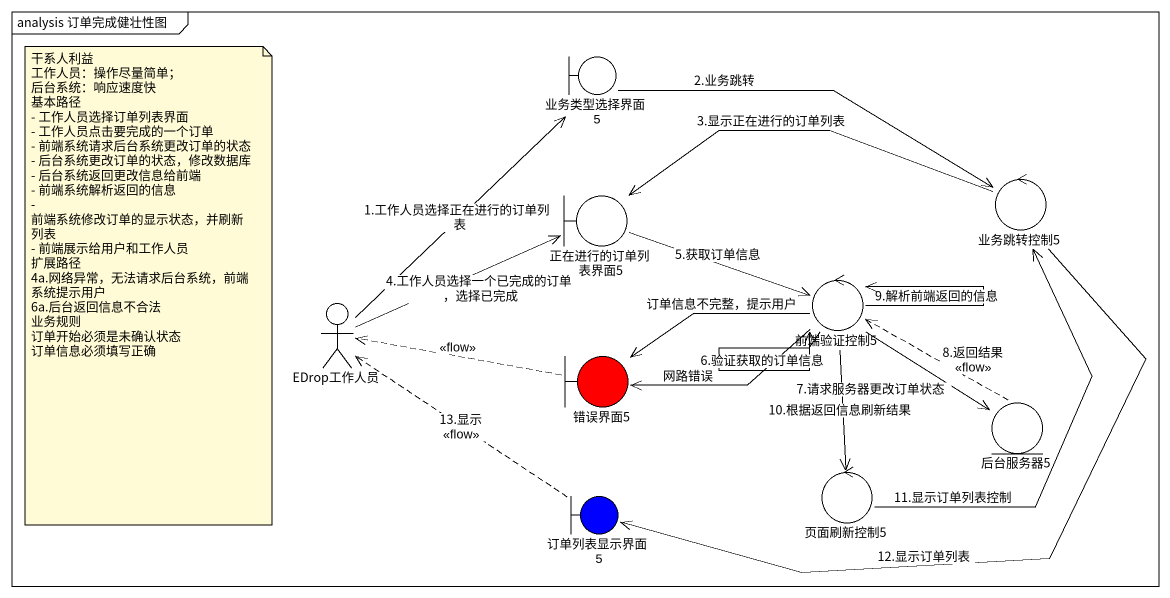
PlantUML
@startuml
mainframe analysis 订单完成健壮性图
boundary 业务类型选择界面5
boundary 正在进行的订单列表界面5
control 业务跳转控制5
actor EDrop工作人员
control 前端验证控制5
boundary 错误界面5 #FF0000
entity 后台服务器5
boundary 订单列表显示界面5 #0000FF
control 页面刷新控制5
业务类型选择界面5 -right-> 业务跳转控制5 : 2.业务跳转
正在进行的订单列表界面5 -right-> 前端验证控制5 : 5.获取订单信息
业务跳转控制5 -left-> 正在进行的订单列表界面5 : 3.显示正在进行的订单列表
业务跳转控制5 --> 订单列表显示界面5 : 12.显示订单列表
EDrop工作人员 -up-> 业务类型选择界面5 : 1.工作人员选择正在进行的订单列表
EDrop工作人员 -right-> 正在进行的订单列表界面5 : 4.工作人员选择一个已完成的订单，选择已完成
前端验证控制5 --> 前端验证控制5 : 6.验证获取的订单信息
前端验证控制5 --> 前端验证控制5 : 9.解析前端返回的信息
前端验证控制5 -left-> 错误界面5 : 订单信息不完整，提示用户
前端验证控制5 -left-> 错误界面5 : 网路错误
前端验证控制5 --> 后台服务器5 : 7.请求服务器更改订单状态
前端验证控制5 --> 页面刷新控制5 : 10.根据返回信息刷新结果
错误界面5 .left.> EDrop工作人员 : <<flow>>
后台服务器5 .up.> 前端验证控制5 : 8.返回结果\n<<flow>>
订单列表显示界面5 .up.> EDrop工作人员 : 13.显示\n<<flow>>
页面刷新控制5 -up-> 业务跳转控制5 : 11.显示订单列表控制
note as N1
  干系人利益
  工作人员：操作尽量简单；
  后台系统：响应速度快
  基本路径
  - 工作人员选择订单列表界面
  - 工作人员点击要完成的一个订单
  - 前端系统请求后台系统更改订单的状态
  - 后台系统更改订单的状态，修改数据库
  - 后台系统返回更改信息给前端
  - 前端系统解析返回的信息
  - 前端系统修改订单的显示状态，并刷新列表
  - 前端展示给用户和工作人员
  扩展路径
  4a.网络异常，无法请求后台系统，前端系统提示用户
  6a.后台返回信息不合法
  业务规则
  订单开始必须是未确认状态
  订单信息必须填写正确
end note
@enduml
